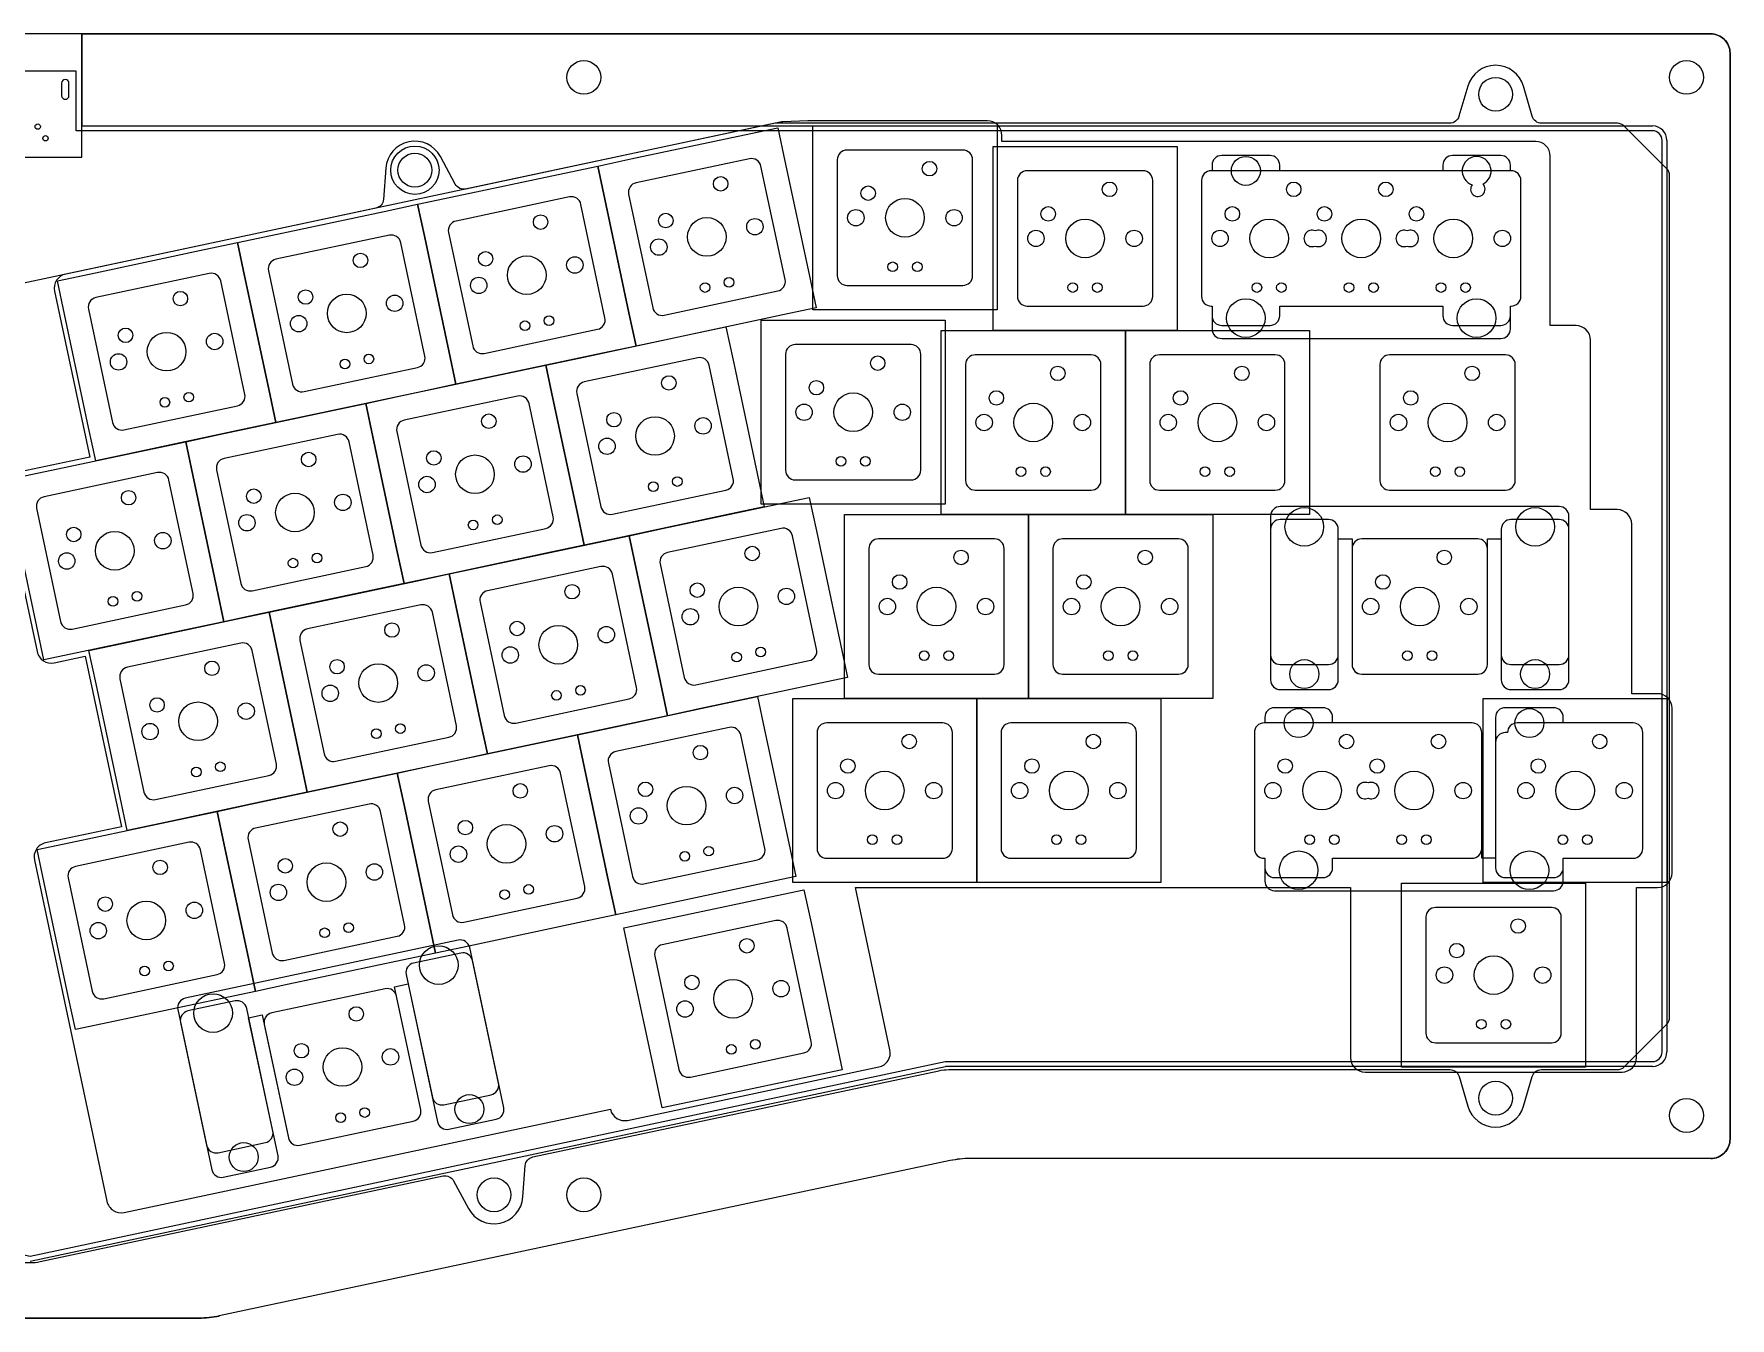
# Model space of a CAD drawing. Extents: x 16 to 367, y 10 to 143.
# Drawn here: x 191.4 to 366.9, y 10.3 to 143.2 of the extents above; entities that cross this region are included whole.
import ezdxf

# ---------------------------------------------------------------- set-up
doc = ezdxf.new("R2010")
doc.units = 0
doc.header["$MEASUREMENT"] = 0
doc.layers.get('0').update_dxf_attribs({"color": 3, "linetype": 'CONTINUOUS'})

msp = doc.modelspace()

# ---------------------------------------------------------------- linework, layer by layer
at = {"color": 4, "linetype": 'Continuous', "lineweight": 25}
for p, q in [((196.3, 143.2), (364.85, 143.2)), ((366.85, 141.2), (366.85, 28.8)), ((196.3, 133.67), (358.82, 133.67)), ((360.32, 132.17), (360.32, 37.83)), ((190.95, 16.19), (285.68, 36.33)), ((358.82, 36.33), (285.68, 36.33)), ((286.16, 26.58), (210.52, 10.5)), ((286.16, 26.58), (210.52, 10.5)), ((364.85, 26.8), (288.23, 26.8)), ((364.85, 26.8), (288.23, 26.8)), ((173.97, 10.28), (208.44, 10.28))]:
    msp.add_line(p, q, dxfattribs=at)
at = {"color": 4}
msp.add_line((196.3, 143.2), (196.3, 133.67), dxfattribs=at)
at = {"color": 4, "linetype": 'Continuous', "lineweight": 25}
for points in [[(185.6, 143.2), (185.6, 141.2), (185.6, 130.43), (186.75, 130.43), (195.15, 130.43), (196.3, 130.43), (196.3, 141.2), (196.3, 143.2), (364.85, 143.2, -0.414214), (366.85, 141.2), (366.85, 28.8), (366.85, 141.2, 0.414214), (364.85, 143.2), (17.55, 143.2, 0.414214), (15.55, 141.2), (15.55, 28.8), (15.55, 141.2, -0.414214), (17.55, 143.2)], [(255.38, 114.86, 0.414214), (256.57, 114.09), (268.31, 116.59, 0.414214), (269.08, 117.77), (266.58, 129.51, 0.414214), (265.4, 130.28), (253.66, 127.79, 0.414214), (252.89, 126.6)], [(274.48, 118.17, 0.414214), (275.48, 117.17), (287.48, 117.17, 0.414214), (288.48, 118.17), (288.48, 130.17, 0.414214), (287.48, 131.17), (275.48, 131.17, 0.414214), (274.48, 130.17)], [(313.25, 129.03), (313.16, 129.03, 0.414214), (312.16, 128.03), (312.16, 116.03, 0.414214), (313.16, 115.03), (313.25, 115.03), (313.25, 112.67, 0.414214), (314.25, 111.67), (343.13, 111.67, 0.414215), (344.13, 112.67), (344.13, 115.03), (344.21, 115.03, 0.414214), (345.21, 116.03), (345.21, 128.03, 0.414214), (344.21, 129.03), (344.13, 129.03), (344.13, 129.61, 0.414215), (343.13, 130.61), (338.13, 130.61, 0.414214), (337.13, 129.61), (337.13, 129.03), (320.25, 129.03), (320.25, 129.61, 0.414214), (319.25, 130.61), (314.25, 130.61, 0.414214), (313.25, 129.61)], [(293.11, 116.03, 0.414214), (294.11, 115.03), (306.11, 115.03, 0.414214), (307.11, 116.03), (307.11, 128.03, 0.414214), (306.11, 129.03), (294.11, 129.03, 0.414214), (293.11, 128.03)], [(236.75, 110.9, 0.414214), (237.94, 110.13), (249.67, 112.63, 0.414214), (250.44, 113.81), (247.95, 125.55, 0.414214), (246.76, 126.32), (235.03, 123.83, 0.414214), (234.25, 122.64)], [(218.12, 106.94, 0.414214), (219.3, 106.17), (231.04, 108.67, 0.414214), (231.81, 109.85), (229.32, 121.59, 0.414214), (228.13, 122.36), (216.39, 119.87, 0.414214), (215.62, 118.68)], [(199.48, 102.98, 0.414214), (200.67, 102.21), (212.41, 104.71, 0.414214), (213.18, 105.89), (210.68, 117.63, 0.414214), (209.5, 118.4), (197.76, 115.9, 0.414214), (196.99, 114.72)], [(269.12, 98.04, 0.414214), (270.12, 97.04), (282.12, 97.04, 0.414214), (283.12, 98.04), (283.12, 110.04, 0.414214), (282.12, 111.04), (270.12, 111.04, 0.414214), (269.12, 110.04)], [(250.02, 94.25, 0.414214), (251.21, 93.48), (262.95, 95.98, 0.414214), (263.72, 97.16), (261.22, 108.9, 0.414214), (260.04, 109.67), (248.3, 107.18, 0.414214), (247.53, 105.99)], [(287.75, 96.98, 0.414214), (288.75, 95.98), (300.75, 95.98, 0.414214), (301.75, 96.98), (301.75, 108.98, 0.414214), (300.75, 109.98), (288.75, 109.98, 0.414214), (287.75, 108.98)], [(306.8, 96.98, 0.414214), (307.8, 95.98), (319.8, 95.98, 0.414214), (320.8, 96.98), (320.8, 108.98, 0.414214), (319.8, 109.98), (307.8, 109.98, 0.414214), (306.8, 108.98)], [(330.62, 96.98, 0.414214), (331.62, 95.98), (343.62, 95.98, 0.414214), (344.62, 96.98), (344.62, 108.98, 0.414214), (343.62, 109.98), (331.62, 109.98, 0.414214), (330.62, 108.98)], [(231.39, 90.29, 0.414214), (232.58, 89.52), (244.31, 92.02, 0.414214), (245.08, 93.2), (242.59, 104.94, 0.414214), (241.4, 105.71), (229.67, 103.22, 0.414214), (228.89, 102.03)], [(212.76, 86.33, 0.414214), (213.94, 85.56), (225.68, 88.06, 0.414214), (226.45, 89.24), (223.96, 100.98, 0.414214), (222.77, 101.75), (211.03, 99.26, 0.414214), (210.26, 98.07)], [(194.12, 82.37, 0.414214), (195.31, 81.6), (207.05, 84.1, 0.414214), (207.82, 85.28), (205.32, 97.02, 0.414214), (204.14, 97.79), (192.4, 95.29, 0.414214), (191.63, 94.11)], [(258.64, 76.6, 0.414214), (259.83, 75.83), (271.57, 78.33, 0.414214), (272.34, 79.51), (269.84, 91.25, 0.414214), (268.66, 92.02), (256.92, 89.53, 0.414214), (256.15, 88.34)], [(277.74, 77.93, 0.414214), (278.74, 76.93), (290.74, 76.93, 0.414214), (291.74, 77.93), (291.74, 89.93, 0.414214), (290.74, 90.93), (278.74, 90.93, 0.414214), (277.74, 89.93)], [(296.79, 77.93, 0.414214), (297.79, 76.93), (309.79, 76.93, 0.414214), (310.79, 77.93), (310.79, 89.93, 0.414214), (309.79, 90.93), (297.79, 90.93, 0.414214), (296.79, 89.93)], [(240.01, 72.64, 0.414214), (241.2, 71.87), (252.93, 74.37, 0.414214), (253.7, 75.55), (251.21, 87.29, 0.414214), (250.02, 88.06), (238.29, 85.57, 0.414214), (237.51, 84.38)], [(221.38, 68.68, 0.414214), (222.56, 67.91), (234.3, 70.41, 0.414214), (235.07, 71.59), (232.58, 83.33, 0.414214), (231.39, 84.1), (219.65, 81.61, 0.414214), (218.88, 80.42)], [(202.74, 64.72, 0.414214), (203.93, 63.95), (215.67, 66.45, 0.414214), (216.44, 67.63), (213.94, 79.37, 0.414214), (212.76, 80.14), (201.02, 77.64, 0.414214), (200.25, 76.46)], [(318.72, 71.88), (318.63, 71.88, 0.414214), (317.63, 70.88), (317.63, 58.88, 0.414214), (318.63, 57.88), (318.72, 57.88), (318.72, 55.52, 0.414214), (319.72, 54.52), (348.59, 54.52, 0.414215), (349.59, 55.52), (349.59, 57.88), (356.82, 57.88, 0.414214), (357.82, 58.88), (357.82, 70.88, 0.414214), (356.82, 71.88), (349.59, 71.88), (349.59, 72.46, 0.414215), (348.59, 73.46), (343.59, 73.46, 0.414214), (342.59, 72.46), (342.59, 57.88), (341.15, 57.88), (341.15, 70.88, 0.414214), (340.15, 71.88), (325.72, 71.88), (325.72, 72.46, 0.414214), (324.72, 73.46), (319.72, 73.46, 0.414214), (318.72, 72.46)], [(266.21, 57.72, 0.414214), (266.98, 58.9), (264.48, 70.64, 0.414214), (263.3, 71.41), (251.56, 68.92, 0.414214), (250.79, 67.73), (253.28, 55.99, 0.414214), (254.47, 55.22)], [(272.38, 58.88, 0.414214), (273.38, 57.88), (285.38, 57.88, 0.414214), (286.38, 58.88), (286.38, 70.88, 0.414214), (285.38, 71.88), (273.38, 71.88, 0.414214), (272.38, 70.88)], [(291.43, 58.88, 0.414214), (292.43, 57.88), (304.43, 57.88, 0.414214), (305.43, 58.88), (305.43, 70.88, 0.414214), (304.43, 71.88), (292.43, 71.88, 0.414214), (291.43, 70.88)], [(234.65, 52.03, 0.414214), (235.84, 51.26), (247.57, 53.76, 0.414214), (248.34, 54.94), (245.85, 66.68, 0.414214), (244.66, 67.45), (232.93, 64.96, 0.414214), (232.15, 63.77)], [(216.02, 48.07, 0.414214), (217.2, 47.3), (228.94, 49.8, 0.414214), (229.71, 50.98), (227.22, 62.72, 0.414214), (226.03, 63.49), (214.29, 61, 0.414214), (213.52, 59.81)], [(197.38, 44.11, 0.414214), (198.57, 43.34), (210.31, 45.84, 0.414214), (211.08, 47.02), (208.58, 58.76, 0.414214), (207.4, 59.53), (195.66, 57.03, 0.414214), (194.89, 55.85)], [(335.38, 39.78, 0.414214), (336.38, 38.78), (348.38, 38.78, 0.414214), (349.38, 39.78), (349.38, 51.78, 0.414214), (348.38, 52.78), (336.38, 52.78, 0.414214), (335.38, 51.78)], [(258.09, 36, 0.414214), (259.28, 35.23), (271.02, 37.73, 0.414214), (271.79, 38.91), (269.29, 50.65, 0.414214), (268.11, 51.42), (256.37, 48.93, 0.414214), (255.6, 47.74)], [(236.44, 48.63, 0.414214), (235.25, 49.4), (207.01, 43.39, 0.414215), (206.24, 42.21), (209.76, 25.64, 0.414215), (210.95, 24.87), (215.84, 25.91, 0.414214), (216.61, 27.09), (213.57, 41.36), (214.98, 41.66), (217.68, 28.94, 0.414214), (218.87, 28.17), (230.61, 30.67, 0.414214), (231.38, 31.85), (228.67, 44.57), (230.08, 44.87), (233.11, 30.6, 0.414214), (234.3, 29.83), (239.19, 30.87, 0.414214), (239.96, 32.06)], [(208.44, 10.28, 0.052408), (210.52, 10.5, -0.052408)]]:
    msp.add_lwpolyline(points, format="xyb", close=True, dxfattribs=at)
at = {"color": 2, "linetype": 'Continuous'}
for points in [[(358.82, 36.83, 0.414214), (359.82, 37.83), (359.82, 132.17, 0.414214), (358.82, 133.17), (195.73, 133.17), (195.73, 139.34), (186.18, 139.34), (186.18, 133.17), (23.58, 133.17, 0.414214), (22.58, 132.17), (22.58, 47.77, -4.358899), (22.58, 47.33), (22.58, 43.27, -4.358899), (22.58, 42.83), (22.58, 38.77, -4.358899), (22.58, 38.33), (22.58, 37.83, 0.414214), (23.58, 36.83), (96.28, 36.83), (190.95, 16.7), (285.63, 36.83)], [(194.22, 136.81, 1), (194.98, 136.81), (194.98, 138.09, 1), (194.22, 138.09)], [(340.18, 127.59, 2.328507), (341.26, 127.66, 5.328254)], [(323.93, 121.24, 1.480705), (323.93, 122.82, 1.480705)], [(333.45, 122.82, 1.480705), (333.45, 121.24, 1.480705)], [(329.39, 64.09, 1.480705), (329.39, 65.67, 1.480705)]]:
    msp.add_lwpolyline(points, format="xyb", close=True, dxfattribs=at)
at = {"color": 1, "linetype": 'Continuous'}
msp.add_lwpolyline([(189.91, 16.13, 0.105104), (191.99, 16.13), (233.69, 24.99, -0.333333), (234.78, 24.48), (236.31, 21.62, 0.75), (241.95, 22.82), (242.19, 26.06, -0.333333), (242.98, 26.96), (284.97, 35.89, -0.052408), (286.01, 36), (337.86, 36, -0.333333), (338.82, 35.28), (339.71, 32.21, 0.75), (345.47, 32.21), (346.37, 35.28, -0.333333), (347.33, 36), (355.19, 36, 0.198912), (355.89, 36.29), (360.31, 40.71, 0.198912), (360.6, 41.41), (360.6, 128.53, 0.198912), (360.31, 129.24), (355.89, 133.65, 0.198912), (355.19, 133.95), (347.34, 133.95, -0.333333), (346.38, 134.67), (345.47, 137.79, 0.75), (339.71, 137.79), (338.8, 134.67, -0.333333), (337.84, 133.95), (268.05, 133.95), (236.04, 127.14, -0.333333), (234.95, 127.65), (233.41, 130.51, 0.75), (227.77, 129.31), (227.53, 126.07, -0.333333), (226.74, 125.17), (186.55, 116.62, -0.105104)], format="xyb", dxfattribs=at)
at = {"color": 4, "linetype": 'Continuous', "lineweight": 25}
for points in [[(188.14, 95.95), (191.69, 79.26, 0.414214), (193.46, 78.1), (196.66, 78.78), (200.41, 61.14), (192.55, 59.47, 0.414214), (191.4, 57.69), (198.91, 22.37, 0.414214), (200.69, 21.21), (251, 31.9, 0.413431), (252.78, 30.75), (278.78, 36.28, 0.414214), (279.93, 38.06), (276.36, 54.85), (327.58, 54.85), (327.58, 37.25, 0.414214), (329.08, 35.75), (355.68, 35.75, 0.414214), (357.18, 37.25), (357.18, 54.85), (359.35, 54.85, 0.414214), (360.85, 56.35), (360.85, 73.41, 0.414214), (359.35, 74.91), (356.67, 74.91), (356.67, 92.46, 0.414214), (355.17, 93.96), (352.41, 93.96), (352.41, 111.51, 0.414214), (350.91, 113.01), (348.24, 113.01), (348.24, 130.56, 0.414214), (346.74, 132.06), (291.51, 132.06), (291.51, 132.7, 0.414214), (290.01, 134.2), (271.48, 134.2, 0.010008), (271.42, 134.2), (268.83, 134.09, 0.042377), (268.58, 134.06), (194.64, 118.34, 0.414214), (193.49, 116.57), (197.14, 99.39), (189.29, 97.72, 0.414214)], [(341.74, 77.93), (341.74, 90.93), (343.18, 90.93), (343.18, 76.34, 0.414214), (344.18, 75.34), (349.18, 75.34, 0.414214), (350.18, 76.34), (350.18, 93.28, 0.414214), (349.18, 94.28), (320.31, 94.28, 0.414215), (319.31, 93.28), (319.31, 76.34, 0.414215), (320.31, 75.34), (325.31, 75.34, 0.414214), (326.31, 76.34), (326.31, 90.93), (327.74, 90.93), (327.74, 77.93, 0.414213), (328.74, 76.93)], [(328.74, 76.93), (340.74, 76.93, 0.414214), (341.74, 77.93)], [(364.85, 26.8, 0.414214), (366.85, 28.8, -0.414214), (364.85, 26.8), (288.23, 26.8, 0.052408), (286.16, 26.58), (210.52, 10.5, -0.052408), (208.44, 10.28), (173.97, 10.28, -0.052408), (171.89, 10.5), (96.25, 26.58), (171.89, 10.5, 0.052408), (173.97, 10.28), (208.44, 10.28)]]:
    msp.add_lwpolyline(points, format="xyb", dxfattribs=at)
for points in [[(269.05, 130.04), (271.55, 118.3), (272.28, 114.85), (268.83, 114.12), (257.09, 111.62), (253.65, 110.89), (252.91, 114.34), (250.42, 126.08), (249.69, 129.52), (253.13, 130.26), (264.87, 132.75), (268.32, 133.48)], [(291.01, 130.17), (291.01, 118.17), (291.01, 114.64), (287.48, 114.64), (275.48, 114.64), (271.96, 114.64), (271.96, 118.17), (271.96, 130.17), (271.96, 133.69), (275.48, 133.69), (287.48, 133.69), (291.01, 133.69)], [(309.64, 128.03), (309.64, 116.03), (309.64, 112.5), (306.11, 112.5), (294.11, 112.5), (290.59, 112.5), (290.59, 116.03), (290.59, 128.03), (290.59, 131.55), (294.11, 131.55), (306.11, 131.55), (309.64, 131.55)], [(250.42, 126.08), (252.91, 114.34), (253.65, 110.89), (250.2, 110.16), (238.46, 107.66), (235.01, 106.93), (234.28, 110.38), (231.79, 122.12), (231.05, 125.56), (234.5, 126.3), (246.24, 128.79), (249.69, 129.52)], [(231.79, 122.12), (234.28, 110.38), (235.01, 106.93), (231.56, 106.2), (219.83, 103.7), (216.38, 102.97), (215.65, 106.42), (213.15, 118.15), (212.42, 121.6), (215.87, 122.34), (227.6, 124.83), (231.05, 125.56)], [(213.15, 118.15), (215.65, 106.42), (216.38, 102.97), (212.93, 102.24), (201.19, 99.74), (197.75, 99.01), (197.01, 102.46), (194.52, 114.19), (193.78, 117.64), (197.23, 118.37), (208.97, 120.87), (212.42, 121.6)], [(263.69, 109.43), (266.19, 97.69), (266.92, 94.24), (263.47, 93.51), (251.73, 91.01), (248.29, 90.28), (247.55, 93.73), (245.06, 105.47), (244.33, 108.91), (247.77, 109.65), (259.51, 112.14), (262.96, 112.87)], [(285.65, 110.04), (285.65, 98.04), (285.65, 94.51), (282.12, 94.51), (270.12, 94.51), (266.6, 94.51), (266.6, 98.04), (266.6, 110.04), (266.6, 113.56), (270.12, 113.56), (282.12, 113.56), (285.65, 113.56)], [(304.28, 108.98), (304.28, 96.98), (304.28, 93.45), (300.75, 93.45), (288.75, 93.45), (285.23, 93.45), (285.23, 96.98), (285.23, 108.98), (285.23, 112.5), (288.75, 112.5), (300.75, 112.5), (304.28, 112.5)], [(323.33, 108.98), (323.33, 96.98), (323.33, 93.45), (319.8, 93.45), (307.8, 93.45), (304.28, 93.45), (304.28, 96.98), (304.28, 108.98), (304.28, 112.5), (307.8, 112.5), (319.8, 112.5), (323.33, 112.5)], [(245.06, 105.47), (247.55, 93.73), (248.29, 90.28), (244.84, 89.55), (233.1, 87.05), (229.65, 86.32), (228.92, 89.77), (226.43, 101.51), (225.69, 104.95), (229.14, 105.69), (240.88, 108.18), (244.33, 108.91)], [(226.43, 101.51), (228.92, 89.77), (229.65, 86.32), (226.2, 85.59), (214.47, 83.09), (211.02, 82.36), (210.29, 85.81), (207.79, 97.54), (207.06, 100.99), (210.51, 101.73), (222.24, 104.22), (225.69, 104.95)], [(207.79, 97.54), (210.29, 85.81), (211.02, 82.36), (207.57, 81.63), (195.83, 79.13), (192.39, 78.4), (191.65, 81.85), (189.16, 93.58), (188.42, 97.03), (191.87, 97.76), (203.61, 100.26), (207.06, 100.99)], [(272.31, 91.78), (274.81, 80.04), (275.54, 76.59), (272.09, 75.86), (260.35, 73.36), (256.91, 72.63), (256.17, 76.08), (253.68, 87.82), (252.95, 91.26), (256.39, 92), (268.13, 94.49), (271.58, 95.22)], [(294.27, 89.93), (294.27, 77.93), (294.27, 74.4), (290.74, 74.4), (278.74, 74.4), (275.22, 74.4), (275.22, 77.93), (275.22, 89.93), (275.22, 93.45), (278.74, 93.45), (290.74, 93.45), (294.27, 93.45)], [(313.32, 89.93), (313.32, 77.93), (313.32, 74.4), (309.79, 74.4), (297.79, 74.4), (294.27, 74.4), (294.27, 77.93), (294.27, 89.93), (294.27, 93.45), (297.79, 93.45), (309.79, 93.45), (313.32, 93.45)], [(253.68, 87.82), (256.17, 76.08), (256.91, 72.63), (253.46, 71.9), (241.72, 69.4), (238.27, 68.67), (237.54, 72.12), (235.05, 83.86), (234.31, 87.3), (237.76, 88.04), (249.5, 90.53), (252.95, 91.26)], [(235.05, 83.86), (237.54, 72.12), (238.27, 68.67), (234.82, 67.94), (223.09, 65.44), (219.64, 64.71), (218.91, 68.16), (216.41, 79.89), (215.68, 83.34), (219.13, 84.08), (230.86, 86.57), (234.31, 87.3)], [(216.41, 79.89), (218.91, 68.16), (219.64, 64.71), (216.19, 63.98), (204.45, 61.48), (201.01, 60.75), (200.27, 64.2), (197.78, 75.93), (197.04, 79.38), (200.49, 80.11), (212.23, 82.61), (215.68, 83.34)], [(266.95, 71.17), (269.45, 59.43), (270.18, 55.98), (266.73, 55.25), (254.99, 52.75), (251.55, 52.02), (250.81, 55.47), (248.32, 67.21), (247.59, 70.65), (251.03, 71.39), (262.77, 73.88), (266.22, 74.61)], [(288.91, 70.88), (288.91, 58.88), (288.91, 55.35), (285.38, 55.35), (273.38, 55.35), (269.86, 55.35), (269.86, 58.88), (269.86, 70.88), (269.86, 74.4), (273.38, 74.4), (285.38, 74.4), (288.91, 74.4)], [(307.96, 70.88), (307.96, 58.88), (307.96, 55.35), (304.43, 55.35), (292.43, 55.35), (288.91, 55.35), (288.91, 58.88), (288.91, 70.88), (288.91, 74.4), (292.43, 74.4), (304.43, 74.4), (307.96, 74.4)], [(360.35, 70.88), (360.35, 58.88), (360.35, 55.35), (356.82, 55.35), (344.82, 55.35), (341.3, 55.35), (341.3, 58.88), (341.3, 70.88), (341.3, 74.4), (344.82, 74.4), (356.82, 74.4), (360.35, 74.4)], [(248.32, 67.21), (250.81, 55.47), (251.55, 52.02), (248.1, 51.29), (236.36, 48.79), (232.91, 48.06), (232.18, 51.51), (229.69, 63.25), (228.95, 66.69), (232.4, 67.43), (244.14, 69.92), (247.59, 70.65)], [(229.69, 63.25), (232.18, 51.51), (232.91, 48.06), (229.46, 47.33), (217.73, 44.83), (214.28, 44.1), (213.55, 47.55), (211.05, 59.28), (210.32, 62.73), (213.77, 63.47), (225.5, 65.96), (228.95, 66.69)], [(211.05, 59.28), (213.55, 47.55), (214.28, 44.1), (210.83, 43.37), (199.09, 40.87), (195.65, 40.14), (194.91, 43.59), (192.42, 55.32), (191.68, 58.77), (195.13, 59.5), (206.87, 62), (210.32, 62.73)], [(271.76, 51.18), (274.26, 39.44), (274.99, 35.99), (271.54, 35.26), (259.8, 32.76), (256.36, 32.03), (255.62, 35.48), (253.13, 47.22), (252.4, 50.66), (255.84, 51.4), (267.58, 53.89), (271.03, 54.62)], [(351.9, 51.78), (351.9, 39.78), (351.9, 36.25), (348.38, 36.25), (336.38, 36.25), (332.85, 36.25), (332.85, 39.78), (332.85, 51.78), (332.85, 55.3), (336.38, 55.3), (348.38, 55.3), (351.9, 55.3)]]:
    msp.add_lwpolyline(points, close=True)
at = {"color": 1, "linetype": 'Continuous'}
for points in [[(265.4, 130.28), (253.66, 127.79, 0.414214), (252.89, 126.6), (255.38, 114.86, 0.414214), (256.57, 114.09), (268.31, 116.59, 0.414214), (269.08, 117.77), (266.58, 129.51, 0.414214)], [(287.48, 131.17), (275.48, 131.17, 0.414214), (274.48, 130.17), (274.48, 118.17, 0.414214), (275.48, 117.17), (287.48, 117.17, 0.414214), (288.48, 118.17), (288.48, 130.17, 0.414214)], [(306.11, 129.03), (294.11, 129.03, 0.414214), (293.11, 128.03), (293.11, 116.03, 0.414214), (294.11, 115.03), (306.11, 115.03, 0.414214), (307.11, 116.03), (307.11, 128.03, 0.414214)], [(314.25, 113.03), (319.25, 113.03, 0.414214), (320.25, 114.03), (320.25, 115.03), (337.13, 115.03), (337.13, 114.03, 0.414214), (338.13, 113.03), (343.13, 113.03, 0.414214), (344.13, 114.03), (344.13, 115.03), (344.21, 115.03, 0.414214), (345.21, 116.03), (345.21, 128.03, 0.414214), (344.21, 129.03), (313.16, 129.03, 0.414214), (312.16, 128.03), (312.16, 116.03, 0.414214), (313.16, 115.03), (313.25, 115.03), (313.25, 114.03, 0.414214)], [(246.76, 126.32), (235.03, 123.83, 0.414214), (234.25, 122.64), (236.75, 110.9, 0.414214), (237.94, 110.13), (249.67, 112.63, 0.414214), (250.44, 113.81), (247.95, 125.55, 0.414214)], [(228.13, 122.36), (216.39, 119.87, 0.414214), (215.62, 118.68), (218.12, 106.94, 0.414214), (219.3, 106.17), (231.04, 108.67, 0.414214), (231.81, 109.85), (229.32, 121.59, 0.414214)], [(209.5, 118.4), (197.76, 115.9, 0.414214), (196.99, 114.72), (199.48, 102.98, 0.414214), (200.67, 102.21), (212.41, 104.71, 0.414214), (213.18, 105.89), (210.68, 117.63, 0.414214)], [(282.12, 111.04), (270.12, 111.04, 0.414214), (269.12, 110.04), (269.12, 98.04, 0.414214), (270.12, 97.04), (282.12, 97.04, 0.414214), (283.12, 98.04), (283.12, 110.04, 0.414214)], [(260.04, 109.67), (248.3, 107.18, 0.414214), (247.53, 105.99), (250.02, 94.25, 0.414214), (251.21, 93.48), (262.95, 95.98, 0.414214), (263.72, 97.16), (261.22, 108.9, 0.414214)], [(300.75, 109.98), (288.75, 109.98, 0.414214), (287.75, 108.98), (287.75, 96.98, 0.414214), (288.75, 95.98), (300.75, 95.98, 0.414214), (301.75, 96.98), (301.75, 108.98, 0.414214)], [(319.8, 109.98), (307.8, 109.98, 0.414214), (306.8, 108.98), (306.8, 96.98, 0.414214), (307.8, 95.98), (319.8, 95.98, 0.414214), (320.8, 96.98), (320.8, 108.98, 0.414214)], [(343.62, 109.98), (331.62, 109.98, 0.414214), (330.62, 108.98), (330.62, 96.98, 0.414214), (331.62, 95.98), (343.62, 95.98, 0.414214), (344.62, 96.98), (344.62, 108.98, 0.414214)], [(241.4, 105.71), (229.67, 103.22, 0.414214), (228.89, 102.03), (231.39, 90.29, 0.414214), (232.58, 89.52), (244.31, 92.02, 0.414214), (245.08, 93.2), (242.59, 104.94, 0.414214)], [(222.77, 101.75), (211.03, 99.26, 0.414214), (210.26, 98.07), (212.76, 86.33, 0.414214), (213.94, 85.56), (225.68, 88.06, 0.414214), (226.45, 89.24), (223.96, 100.98, 0.414214)], [(204.14, 97.79), (192.4, 95.29, 0.414214), (191.63, 94.11), (194.12, 82.37, 0.414214), (195.31, 81.6), (207.05, 84.1, 0.414214), (207.82, 85.28), (205.32, 97.02, 0.414214)], [(268.66, 92.02), (256.92, 89.53, 0.414214), (256.15, 88.34), (258.64, 76.6, 0.414214), (259.83, 75.83), (271.57, 78.33, 0.414214), (272.34, 79.51), (269.84, 91.25, 0.414214)], [(325.31, 92.93), (320.31, 92.93, 0.414214), (319.31, 91.93), (319.31, 78.93, 0.414214), (320.31, 77.93), (325.31, 77.93, 0.414214), (326.31, 78.93), (326.31, 91.93, 0.414214)], [(349.18, 92.93), (344.18, 92.93, 0.414214), (343.18, 91.93), (343.18, 78.93, 0.414214), (344.18, 77.93), (349.18, 77.93, 0.414214), (350.18, 78.93), (350.18, 91.93, 0.414214)], [(290.74, 90.93), (278.74, 90.93, 0.414214), (277.74, 89.93), (277.74, 77.93, 0.414214), (278.74, 76.93), (290.74, 76.93, 0.414214), (291.74, 77.93), (291.74, 89.93, 0.414214)], [(309.79, 90.93), (297.79, 90.93, 0.414214), (296.79, 89.93), (296.79, 77.93, 0.414214), (297.79, 76.93), (309.79, 76.93, 0.414214), (310.79, 77.93), (310.79, 89.93, 0.414214)], [(340.74, 90.93), (328.74, 90.93, 0.414214), (327.74, 89.93), (327.74, 77.93, 0.414214), (328.74, 76.93), (340.74, 76.93, 0.414214), (341.74, 77.93), (341.74, 89.93, 0.414214)], [(250.02, 88.06), (238.29, 85.57, 0.414214), (237.51, 84.38), (240.01, 72.64, 0.414214), (241.2, 71.87), (252.93, 74.37, 0.414214), (253.7, 75.55), (251.21, 87.29, 0.414214)], [(231.39, 84.1), (219.65, 81.61, 0.414214), (218.88, 80.42), (221.38, 68.68, 0.414214), (222.56, 67.91), (234.3, 70.41, 0.414214), (235.07, 71.59), (232.58, 83.33, 0.414214)], [(212.76, 80.14), (201.02, 77.64, 0.414214), (200.25, 76.46), (202.74, 64.72, 0.414214), (203.93, 63.95), (215.67, 66.45, 0.414214), (216.44, 67.63), (213.94, 79.37, 0.414214)], [(263.3, 71.41), (251.56, 68.92, 0.414214), (250.79, 67.73), (253.28, 55.99, 0.414214), (254.47, 55.22), (266.21, 57.72, 0.414214), (266.98, 58.9), (264.48, 70.64, 0.414214)], [(285.38, 71.88), (273.38, 71.88, 0.414214), (272.38, 70.88), (272.38, 58.88, 0.414214), (273.38, 57.88), (285.38, 57.88, 0.414214), (286.38, 58.88), (286.38, 70.88, 0.414214)], [(304.43, 71.88), (292.43, 71.88, 0.414214), (291.43, 70.88), (291.43, 58.88, 0.414214), (292.43, 57.88), (304.43, 57.88, 0.414214), (305.43, 58.88), (305.43, 70.88, 0.414214)], [(317.63, 70.88), (317.63, 58.88, 0.414214), (318.63, 57.88), (318.72, 57.88), (318.72, 56.88, 0.414214), (319.72, 55.88), (324.72, 55.88, 0.414214), (325.72, 56.88), (325.72, 57.88), (340.15, 57.88, 0.414214), (341.15, 58.88), (341.15, 70.88, 0.414214), (340.15, 71.88), (318.63, 71.88, 0.414214)], [(343.59, 70.88, 0.414214), (342.59, 69.88), (342.59, 56.88, 0.414214), (343.59, 55.88), (348.59, 55.88, 0.414214), (349.59, 56.88), (349.59, 57.88), (356.82, 57.88, 0.414214), (357.82, 58.88), (357.82, 70.88, 0.414214), (356.82, 71.88), (344.82, 71.88, 0.414214), (343.82, 70.88)], [(244.66, 67.45), (232.93, 64.96, 0.414214), (232.15, 63.77), (234.65, 52.03, 0.414214), (235.84, 51.26), (247.57, 53.76, 0.414214), (248.34, 54.94), (245.85, 66.68, 0.414214)], [(226.03, 63.49), (214.29, 61, 0.414214), (213.52, 59.81), (216.02, 48.07, 0.414214), (217.2, 47.3), (228.94, 49.8, 0.414214), (229.71, 50.98), (227.22, 62.72, 0.414214)], [(207.4, 59.53), (195.66, 57.03, 0.414214), (194.89, 55.85), (197.38, 44.11, 0.414214), (198.57, 43.34), (210.31, 45.84, 0.414214), (211.08, 47.02), (208.58, 58.76, 0.414214)], [(348.38, 52.78), (336.38, 52.78, 0.414214), (335.38, 51.78), (335.38, 39.78, 0.414214), (336.38, 38.78), (348.38, 38.78, 0.414214), (349.38, 39.78), (349.38, 51.78, 0.414214)], [(268.11, 51.42), (256.37, 48.93, 0.414214), (255.6, 47.74), (258.09, 36, 0.414214), (259.28, 35.23), (271.02, 37.73, 0.414214), (271.79, 38.91), (269.29, 50.65, 0.414214)], [(235.53, 48.07), (230.64, 47.03, 0.414214), (229.87, 45.85), (232.58, 33.13, 0.414214), (233.76, 32.36), (238.65, 33.4, 0.414214), (239.42, 34.59), (236.72, 47.3, 0.414214)], [(227.7, 44.36), (215.96, 41.87, 0.414214), (215.19, 40.68), (217.68, 28.94, 0.414214), (218.87, 28.17), (230.61, 30.67, 0.414214), (231.38, 31.85), (228.88, 43.59, 0.414214)], [(212.18, 43.11), (207.29, 42.07, 0.414214), (206.52, 40.88), (209.22, 28.17, 0.414214), (210.41, 27.4), (215.3, 28.44, 0.414214), (216.07, 29.62), (213.37, 42.34, 0.414214)]]:
    msp.add_lwpolyline(points, format="xyb", close=True, dxfattribs=at)
at = {"color": 4, "linetype": 'Continuous', "lineweight": 25}
for centre in [(248.25, 138.7), (248.25, 138.7), (248.25, 138.7), (362.35, 138.7), (362.35, 138.7), (362.35, 138.7), (362.35, 31.25), (362.35, 31.25), (362.35, 31.25), (248.25, 23.04), (248.25, 23.04), (248.25, 23.04)]:
    msp.add_circle(centre, 1.75, dxfattribs=at)
at = {"color": 1, "linetype": 'Continuous'}
for centre in [(342.59, 136.95), (230.77, 129.09), (342.59, 33.05), (238.96, 23.04)]:
    msp.add_circle(centre, 1.75, dxfattribs=at)
at = {"color": 2, "linetype": 'Continuous'}
for centre, radius in [((191.75, 133.6), 0.275), ((192.55, 132.4), 0.275), ((230.77, 129.09), 2.5), ((284.02, 129.25), 0.75), ((316.75, 129.02), 1.5), ((262.41, 127.68), 0.75), ((277.67, 126.71), 0.75), ((302.65, 127.11), 0.75), ((321.7, 127.11), 0.75), ((331.23, 127.11), 0.75), ((256.73, 123.88), 0.75), ((276.4, 124.17), 0.85), ((281.48, 124.17), 2), ((286.56, 124.17), 0.85), ((296.3, 124.57), 0.75), ((315.35, 124.57), 0.75), ((324.88, 124.57), 0.75), ((334.4, 124.57), 0.75), ((243.78, 123.72), 0.75), ((260.98, 122.19), 2), ((265.95, 123.24), 0.85), ((295.03, 122.03), 0.85), ((300.11, 122.03), 2), ((305.19, 122.03), 0.85), ((314.08, 122.03), 0.85), ((319.16, 122.03), 2), ((328.69, 122.03), 2), ((338.21, 122.03), 2), ((343.29, 122.03), 0.85), ((256.01, 121.13), 0.85), ((225.14, 119.76), 0.75), ((238.09, 119.92), 0.75), ((242.35, 118.23), 2), ((247.32, 119.28), 0.85), ((280.21, 119.09), 0.5), ((282.75, 119.09), 0.5), ((237.38, 117.17), 0.85), ((263.28, 117.48), 0.5), ((206.51, 115.8), 0.75), ((219.46, 115.96), 0.75), ((223.72, 114.27), 2), ((228.68, 115.32), 0.85), ((260.8, 116.95), 0.5), ((298.84, 116.95), 0.5), ((301.38, 116.95), 0.5), ((317.89, 116.95), 0.5), ((320.43, 116.95), 0.5), ((327.42, 116.95), 0.5), ((329.96, 116.95), 0.5), ((336.94, 116.95), 0.5), ((339.48, 116.95), 0.5), ((316.75, 113.78), 2), ((340.62, 113.78), 2), ((200.83, 112), 0.75), ((218.75, 113.21), 0.85), ((242.16, 112.99), 0.5), ((244.65, 113.52), 0.5), ((205.08, 110.31), 2), ((210.05, 111.36), 0.85), ((200.11, 109.25), 0.85), ((223.53, 109.03), 0.5), ((226.01, 109.56), 0.5), ((278.66, 109.12), 0.75), ((257.05, 107.07), 0.75), ((272.31, 106.58), 0.75), ((297.29, 108.06), 0.75), ((316.34, 108.06), 0.75), ((340.16, 108.06), 0.75), ((204.9, 105.07), 0.5), ((207.38, 105.6), 0.5), ((276.12, 104.04), 2), ((290.94, 105.52), 0.75), ((309.99, 105.52), 0.75), ((333.81, 105.52), 0.75), ((238.42, 103.11), 0.75), ((251.37, 103.27), 0.75), ((255.62, 101.58), 2), ((271.04, 104.04), 0.85), ((281.2, 104.04), 0.85), ((289.67, 102.98), 0.85), ((294.75, 102.98), 2), ((299.83, 102.98), 0.85), ((308.72, 102.98), 0.85), ((313.8, 102.98), 2), ((318.88, 102.98), 0.85), ((332.54, 102.98), 0.85), ((337.62, 102.98), 2), ((342.7, 102.98), 0.85), ((260.59, 102.63), 0.85), ((232.73, 99.31), 0.75), ((250.65, 100.52), 0.85), ((219.78, 99.15), 0.75), ((236.99, 97.62), 2), ((241.96, 98.67), 0.85), ((274.85, 98.96), 0.5), ((277.39, 98.96), 0.5), ((293.48, 97.9), 0.5), ((296.02, 97.9), 0.5), ((312.53, 97.9), 0.5), ((315.07, 97.9), 0.5), ((336.35, 97.9), 0.5), ((338.89, 97.9), 0.5), ((232.02, 96.56), 0.85), ((255.44, 96.34), 0.5), ((257.92, 96.87), 0.5), ((201.15, 95.19), 0.75), ((214.1, 95.35), 0.75), ((218.36, 93.66), 2), ((223.32, 94.71), 0.85), ((213.39, 92.6), 0.85), ((239.29, 92.91), 0.5), ((322.8, 92.18), 2), ((346.68, 92.18), 2), ((195.47, 91.39), 0.75), ((199.72, 89.7), 2), ((204.69, 90.75), 0.85), ((236.8, 92.38), 0.5), ((265.67, 89.42), 0.75), ((287.28, 89.01), 0.75), ((306.33, 89.01), 0.75), ((337.28, 89.01), 0.75), ((194.75, 88.64), 0.85), ((218.17, 88.42), 0.5), ((220.65, 88.95), 0.5), ((247.04, 85.46), 0.75), ((259.99, 85.62), 0.75), ((280.93, 86.47), 0.75), ((299.98, 86.47), 0.75), ((330.93, 86.47), 0.75), ((199.54, 84.46), 0.5), ((202.02, 84.99), 0.5), ((264.24, 83.93), 2), ((269.21, 84.98), 0.85), ((279.66, 83.93), 0.85), ((284.74, 83.93), 2), ((289.82, 83.93), 0.85), ((298.71, 83.93), 0.85), ((303.79, 83.93), 2), ((308.87, 83.93), 0.85), ((329.66, 83.93), 0.85), ((334.74, 83.93), 2), ((339.82, 83.93), 0.85), ((259.27, 82.87), 0.85), ((228.4, 81.5), 0.75), ((241.35, 81.66), 0.75), ((245.61, 79.97), 2), ((250.58, 81.02), 0.85), ((240.64, 78.91), 0.85), ((264.06, 78.69), 0.5), ((266.54, 79.22), 0.5), ((283.47, 78.85), 0.5), ((286.01, 78.85), 0.5), ((302.52, 78.85), 0.5), ((305.06, 78.85), 0.5), ((333.47, 78.85), 0.5), ((336.01, 78.85), 0.5), ((209.77, 77.54), 0.75), ((222.72, 77.7), 0.75), ((226.98, 76.01), 2), ((231.94, 77.06), 0.85), ((322.8, 76.94), 1.5), ((346.68, 76.94), 1.5), ((222.01, 74.95), 0.85), ((247.91, 75.26), 0.5), ((204.09, 73.74), 0.75), ((208.34, 72.05), 2), ((213.31, 73.1), 0.85), ((245.42, 74.73), 0.5), ((322.21, 71.87), 1.5), ((346.09, 71.87), 1.5), ((203.37, 70.99), 0.85), ((226.79, 70.77), 0.5), ((229.27, 71.3), 0.5), ((281.92, 69.96), 0.75), ((300.97, 69.96), 0.75), ((327.17, 69.96), 0.75), ((336.69, 69.96), 0.75), ((353.36, 69.96), 0.75), ((260.31, 68.81), 0.75), ((208.16, 66.81), 0.5), ((210.64, 67.34), 0.5), ((275.57, 67.42), 0.75), ((279.38, 64.88), 2), ((294.62, 67.42), 0.75), ((298.43, 64.88), 2), ((320.82, 67.42), 0.75), ((324.63, 64.88), 2), ((330.34, 67.42), 0.75), ((334.15, 64.88), 2), ((347.01, 67.42), 0.75), ((350.82, 64.88), 2), ((241.68, 64.85), 0.75), ((254.63, 65.01), 0.75), ((258.88, 63.32), 2), ((263.85, 64.37), 0.85), ((274.3, 64.88), 0.85), ((284.46, 64.88), 0.85), ((293.35, 64.88), 0.85), ((303.51, 64.88), 0.85), ((319.55, 64.88), 0.85), ((339.23, 64.88), 0.85), ((345.74, 64.88), 0.85), ((355.9, 64.88), 0.85), ((223.04, 60.89), 0.75), ((235.99, 61.05), 0.75), ((253.91, 62.26), 0.85), ((240.25, 59.36), 2), ((245.22, 60.41), 0.85), ((278.11, 59.8), 0.5), ((280.65, 59.8), 0.5), ((297.16, 59.8), 0.5), ((299.7, 59.8), 0.5), ((323.36, 59.8), 0.5), ((325.9, 59.8), 0.5), ((332.88, 59.8), 0.5), ((335.42, 59.8), 0.5), ((349.55, 59.8), 0.5), ((352.09, 59.8), 0.5), ((235.28, 58.3), 0.85), ((258.7, 58.08), 0.5), ((261.18, 58.61), 0.5), ((322.21, 56.63), 2), ((346.09, 56.63), 2), ((204.41, 56.93), 0.75), ((217.36, 57.09), 0.75), ((221.62, 55.4), 2), ((226.58, 56.45), 0.85), ((216.65, 54.34), 0.85), ((240.06, 54.12), 0.5), ((242.55, 54.65), 0.5), ((198.73, 53.13), 0.75), ((202.98, 51.44), 2), ((207.95, 52.49), 0.85), ((198.01, 50.38), 0.85), ((223.91, 50.69), 0.5), ((344.92, 50.86), 0.75), ((221.43, 50.16), 0.5), ((265.12, 48.82), 0.75), ((233.24, 46.82), 2), ((338.57, 48.32), 0.75), ((342.38, 45.78), 2), ((202.8, 46.2), 0.5), ((205.28, 46.73), 0.5), ((259.44, 45.02), 0.75), ((337.3, 45.78), 0.85), ((347.46, 45.78), 0.85), ((263.69, 43.33), 2), ((268.66, 44.38), 0.85), ((209.89, 41.85), 2), ((224.71, 41.76), 0.75), ((258.72, 42.27), 0.85), ((341.11, 40.7), 0.5), ((343.65, 40.7), 0.5), ((219.03, 37.96), 0.75), ((265.99, 38.62), 0.5), ((223.28, 36.27), 2), ((228.25, 37.32), 0.85), ((263.51, 38.09), 0.5), ((218.31, 35.21), 0.85), ((236.41, 31.91), 1.5), ((225.58, 31.56), 0.5), ((223.1, 31.03), 0.5), ((213.06, 26.95), 1.5)]:
    msp.add_circle(centre, radius, dxfattribs=at)
at = {"color": 4, "linetype": 'Continuous', "lineweight": 25}
for centre, radius, start, end in [((364.85, 141.2), 2, 0, 90), ((358.82, 132.17), 1.5, 0, 90), ((358.82, 37.83), 1.5, 270, 0), ((364.85, 28.8), 2, 270, 0), ((288.23, 16.8), 10, 90, 102), ((288.23, 16.8), 10, 90, 102), ((208.44, 20.28), 10, 270, 282), ((208.44, 20.28), 10, 270, 282)]:
    msp.add_arc(centre, radius, start, end, dxfattribs=at)

doc.saveas('drawing.dxf')
